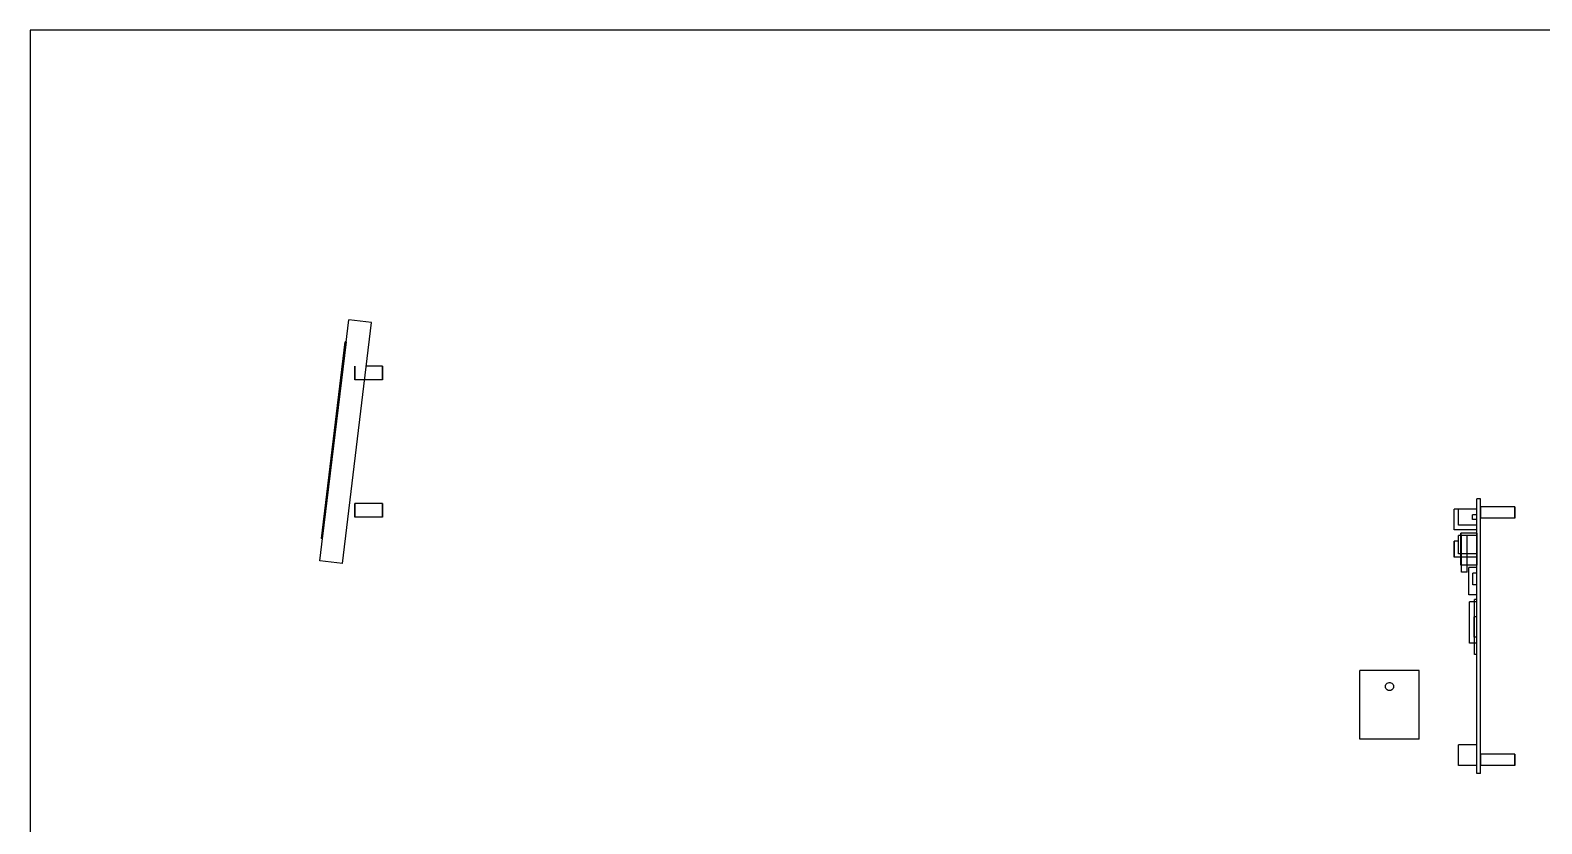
# Model space of a CAD drawing. Header units: millimetres. Extents: x -1253 to 582, y -1010 to 595.
# Drawn here: x -1253 to -593, y 248 to 595 of the extents above; entities that cross this region are included whole.
import ezdxf

# ---------------------------------------------------------------- set-up
doc = ezdxf.new("R2010")
doc.units = ezdxf.units.MM
for name, color, linetype in [('BORDER', 7, 'Continuous'), ('HIDDEN', 8, 'Continuous'), ('VISIBLE', 7, 'Continuous')]:
    doc.layers.add(name, color=color, linetype=linetype)

msp = doc.modelspace()

# ---------------------------------------------------------------- linework, layer by layer
at = {"layer": 'BORDER'}
msp.add_lwpolyline([(-1253.38, -1010.47), (581.55, -1010.47), (581.55, 594.76), (-1253.38, 594.76)], close=True, dxfattribs=at)
at = {"layer": 'HIDDEN'}
for points in [[(-1126.83, 362.98), (-1114.14, 468.22)], [(-1116.9, 361.78), (-1104.21, 467.02)], [(-1104.21, 467.02), (-1114.14, 468.22)], [(-1126.11, 372.66), (-1115.75, 458.64)], [(-1125.62, 372.6), (-1115.25, 458.58)], [(-1125.62, 372.6), (-1115.25, 458.58)], [(-1115.25, 458.58), (-1115.75, 458.64)], [(-1115.25, 458.58), (-1115.3, 458.59)], [(-1111.52, 448), (-1111.52, 447.91)], [(-1111.52, 447.91), (-1111.52, 448)], [(-1111.52, 448), (-1111.52, 447.91)], [(-1111.52, 447.91), (-1111.52, 448)], [(-1111.52, 447.91), (-1111.52, 447.66)], [(-1111.52, 447.66), (-1111.52, 447.91)], [(-1111.52, 447.91), (-1111.52, 447.66)], [(-1111.52, 447.66), (-1111.52, 447.91)], [(-1111.52, 447.66), (-1111.52, 447.25)], [(-1111.52, 447.25), (-1111.52, 447.66)], [(-1111.52, 447.66), (-1111.52, 447.25)], [(-1111.52, 447.25), (-1111.52, 447.66)], [(-1111.52, 447.25), (-1111.52, 446.7)], [(-1111.52, 446.7), (-1111.52, 447.25)], [(-1111.52, 447.25), (-1111.52, 446.7)], [(-1111.52, 446.7), (-1111.52, 447.25)], [(-1111.52, 446.7), (-1111.52, 446.06)], [(-1111.52, 446.06), (-1111.52, 446.7)], [(-1111.52, 446.7), (-1111.52, 446.06)], [(-1111.52, 446.06), (-1111.52, 446.7)], [(-1111.52, 446.06), (-1111.52, 445.36)], [(-1111.52, 445.36), (-1111.52, 446.06)], [(-1111.52, 446.06), (-1111.52, 445.36)], [(-1111.52, 445.36), (-1111.52, 446.06)], [(-1111.52, 445.36), (-1111.52, 444.64)], [(-1111.52, 444.64), (-1111.52, 445.36)], [(-1111.52, 445.36), (-1111.52, 444.64)], [(-1111.52, 444.64), (-1111.52, 445.36)], [(-1111.52, 444.64), (-1111.52, 443.94)], [(-1111.52, 443.94), (-1111.52, 444.64)], [(-1111.52, 444.64), (-1111.52, 443.94)], [(-1111.52, 443.94), (-1111.52, 444.64)], [(-1111.52, 443.94), (-1111.52, 443.3)], [(-1111.52, 443.3), (-1111.52, 443.94)], [(-1111.52, 443.94), (-1111.52, 443.3)], [(-1111.52, 443.3), (-1111.52, 443.94)], [(-1111.52, 443.3), (-1111.52, 442.75)], [(-1111.52, 442.75), (-1111.52, 443.3)], [(-1111.52, 443.3), (-1111.52, 442.75)], [(-1111.52, 442.75), (-1111.52, 443.3)], [(-1111.52, 442.75), (-1111.52, 442.34)], [(-1111.52, 442.34), (-1111.52, 442.75)], [(-1111.52, 442.75), (-1111.52, 442.34)], [(-1111.52, 442.34), (-1111.52, 442.75)], [(-1099.52, 448), (-1099.52, 447.91)], [(-1099.52, 447.91), (-1099.52, 448)], [(-1099.52, 448), (-1099.52, 447.91)], [(-1099.52, 447.91), (-1099.52, 447.66)], [(-1099.52, 447.66), (-1099.52, 447.91)], [(-1099.52, 447.91), (-1099.52, 447.66)], [(-1099.52, 447.66), (-1099.52, 447.25)], [(-1099.52, 447.25), (-1099.52, 447.66)], [(-1099.52, 447.66), (-1099.52, 447.25)], [(-1099.52, 447.25), (-1099.52, 446.7)], [(-1099.52, 446.7), (-1099.52, 447.25)], [(-1099.52, 447.25), (-1099.52, 446.7)], [(-1099.52, 446.7), (-1099.52, 446.06)], [(-1099.52, 446.06), (-1099.52, 446.7)], [(-1099.52, 446.7), (-1099.52, 446.06)], [(-1099.52, 446.06), (-1099.52, 445.36)], [(-1099.52, 445.36), (-1099.52, 446.06)], [(-1099.52, 446.06), (-1099.52, 445.36)], [(-1099.52, 445.36), (-1099.52, 444.64)], [(-1099.52, 444.64), (-1099.52, 445.36)], [(-1099.52, 445.36), (-1099.52, 444.64)], [(-1099.52, 444.64), (-1099.52, 443.94)], [(-1099.52, 443.94), (-1099.52, 444.64)], [(-1099.52, 444.64), (-1099.52, 443.94)], [(-1099.52, 443.94), (-1099.52, 443.3)], [(-1099.52, 443.3), (-1099.52, 443.94)], [(-1099.52, 443.94), (-1099.52, 443.3)], [(-1099.52, 443.3), (-1099.52, 442.75)], [(-1099.52, 442.75), (-1099.52, 443.3)], [(-1099.52, 443.3), (-1099.52, 442.75)], [(-1099.52, 442.75), (-1099.52, 442.34)], [(-1099.52, 442.34), (-1099.52, 442.75)], [(-1099.52, 442.75), (-1099.52, 442.34)], [(-1111.52, 442.34), (-1111.52, 442.09)], [(-1111.52, 442.09), (-1111.52, 442.34)], [(-1111.52, 442.34), (-1111.52, 442.09)], [(-1111.52, 442.09), (-1111.52, 442.34)], [(-1111.52, 442.09), (-1111.52, 442)], [(-1111.52, 442), (-1111.52, 442.09)], [(-1111.52, 442.09), (-1111.52, 442)], [(-1111.52, 442), (-1111.52, 442.09)], [(-1099.52, 442), (-1111.52, 442)], [(-1107.23, 442), (-1111.52, 442)], [(-1099.52, 442.34), (-1099.52, 442.09)], [(-1099.52, 442.09), (-1099.52, 442.34)], [(-1099.52, 442.34), (-1099.52, 442.09)], [(-1099.52, 442.09), (-1099.52, 442)], [(-1099.52, 442), (-1099.52, 442.09)], [(-1099.52, 442.09), (-1099.52, 442)], [(-619.72, 390), (-621.32, 390)], [(-621.32, 270), (-621.32, 390)], [(-619.72, 270), (-619.72, 390)], [(-1111.52, 388), (-1111.52, 387.91)], [(-1111.52, 387.91), (-1111.52, 388)], [(-1111.52, 388), (-1111.52, 387.91)], [(-1111.52, 387.91), (-1111.52, 387.66)], [(-1111.52, 387.66), (-1111.52, 387.91)], [(-1111.52, 387.91), (-1111.52, 387.66)], [(-1111.52, 387.66), (-1111.52, 387.25)], [(-1111.52, 387.25), (-1111.52, 387.66)], [(-1111.52, 387.66), (-1111.52, 387.25)], [(-1111.52, 387.25), (-1111.52, 386.7)], [(-1111.52, 386.7), (-1111.52, 387.25)], [(-1111.52, 387.25), (-1111.52, 386.7)], [(-1111.52, 386.7), (-1111.52, 386.06)], [(-1111.52, 386.06), (-1111.52, 386.7)], [(-1111.52, 386.7), (-1111.52, 386.06)], [(-1111.52, 386.06), (-1111.52, 385.36)], [(-1111.52, 385.36), (-1111.52, 386.06)], [(-1111.52, 386.06), (-1111.52, 385.36)], [(-1111.52, 385.36), (-1111.52, 384.64)], [(-1111.52, 384.64), (-1111.52, 385.36)], [(-1111.52, 385.36), (-1111.52, 384.64)], [(-1111.52, 384.64), (-1111.52, 383.94)], [(-1111.52, 383.94), (-1111.52, 384.64)], [(-1111.52, 384.64), (-1111.52, 383.94)], [(-1111.52, 383.94), (-1111.52, 383.3)], [(-1111.52, 383.3), (-1111.52, 383.94)], [(-1111.52, 383.94), (-1111.52, 383.3)], [(-1111.52, 383.3), (-1111.52, 382.75)], [(-1111.52, 382.75), (-1111.52, 383.3)], [(-1111.52, 383.3), (-1111.52, 382.75)], [(-1099.52, 388), (-1099.52, 387.91)], [(-1099.52, 387.91), (-1099.52, 388)], [(-1099.52, 388), (-1099.52, 387.91)], [(-1099.52, 387.91), (-1099.52, 387.66)], [(-1099.52, 387.66), (-1099.52, 387.91)], [(-1099.52, 387.91), (-1099.52, 387.66)], [(-1099.52, 387.66), (-1099.52, 387.25)], [(-1099.52, 387.25), (-1099.52, 387.66)], [(-1099.52, 387.66), (-1099.52, 387.25)], [(-1099.52, 387.25), (-1099.52, 386.7)], [(-1099.52, 386.7), (-1099.52, 387.25)], [(-1099.52, 387.25), (-1099.52, 386.7)], [(-1099.52, 386.7), (-1099.52, 386.06)], [(-1099.52, 386.06), (-1099.52, 386.7)], [(-1099.52, 386.7), (-1099.52, 386.06)], [(-1099.52, 386.06), (-1099.52, 385.36)], [(-1099.52, 385.36), (-1099.52, 386.06)], [(-1099.52, 386.06), (-1099.52, 385.36)], [(-1099.52, 385.36), (-1099.52, 384.64)], [(-1099.52, 384.64), (-1099.52, 385.36)], [(-1099.52, 385.36), (-1099.52, 384.64)], [(-1099.52, 384.64), (-1099.52, 383.94)], [(-1099.52, 383.94), (-1099.52, 384.64)], [(-1099.52, 384.64), (-1099.52, 383.94)], [(-1099.52, 383.94), (-1099.52, 383.3)], [(-1099.52, 383.3), (-1099.52, 383.94)], [(-1099.52, 383.94), (-1099.52, 383.3)], [(-1099.52, 383.3), (-1099.52, 382.75)], [(-1099.52, 382.75), (-1099.52, 383.3)], [(-1099.52, 383.3), (-1099.52, 382.75)], [(-621.32, 385.5), (-631.32, 385.5)], [(-631.32, 376.5), (-631.32, 385.5)], [(-621.32, 385.5), (-629.32, 385.5)], [(-621.32, 385.5), (-629.32, 385.5)], [(-629.32, 378.5), (-629.32, 385.5)], [(-621.32, 376.5), (-621.32, 385.5)], [(-621.32, 376.5), (-621.32, 385.5)], [(-621.32, 378.5), (-621.32, 385.5)], [(-621.32, 378.5), (-621.32, 385.5)], [(-619.72, 386.5), (-619.72, 386.43)], [(-619.72, 386.43), (-619.72, 386.5)], [(-619.72, 386.5), (-619.72, 386.43)], [(-619.72, 386.43), (-619.72, 386.5)], [(-619.72, 386.43), (-619.72, 386.21)], [(-619.72, 386.21), (-619.72, 386.43)], [(-619.72, 386.43), (-619.72, 386.21)], [(-619.72, 386.21), (-619.72, 386.43)], [(-619.72, 386.21), (-619.72, 385.87)], [(-619.72, 385.87), (-619.72, 386.21)], [(-619.72, 386.21), (-619.72, 385.87)], [(-619.72, 385.87), (-619.72, 386.21)], [(-619.72, 385.87), (-619.72, 385.42)], [(-619.72, 385.42), (-619.72, 385.87)], [(-619.72, 385.87), (-619.72, 385.42)], [(-619.72, 385.42), (-619.72, 385.87)], [(-619.72, 385.42), (-619.72, 384.89)], [(-619.72, 384.89), (-619.72, 385.42)], [(-619.72, 385.42), (-619.72, 384.89)], [(-619.72, 384.89), (-619.72, 385.42)], [(-619.72, 384.89), (-619.72, 384.3)], [(-619.72, 384.3), (-619.72, 384.89)], [(-619.72, 384.89), (-619.72, 384.3)], [(-619.72, 384.3), (-619.72, 384.89)], [(-619.72, 384.3), (-619.72, 383.7)], [(-619.72, 383.7), (-619.72, 384.3)], [(-619.72, 384.3), (-619.72, 383.7)], [(-619.72, 383.7), (-619.72, 384.3)], [(-619.72, 383.7), (-619.72, 383.11)], [(-619.72, 383.11), (-619.72, 383.7)], [(-619.72, 383.7), (-619.72, 383.11)], [(-619.72, 383.11), (-619.72, 383.7)], [(-619.72, 383.11), (-619.72, 382.58)], [(-619.72, 382.58), (-619.72, 383.11)], [(-619.72, 383.11), (-619.72, 382.58)], [(-619.72, 382.58), (-619.72, 383.11)], [(-604.72, 386.5), (-604.72, 386.43)], [(-604.72, 386.43), (-604.72, 386.5)], [(-604.72, 386.5), (-604.72, 386.43)], [(-604.72, 386.43), (-604.72, 386.21)], [(-604.72, 386.21), (-604.72, 386.43)], [(-604.72, 386.43), (-604.72, 386.21)], [(-604.72, 386.21), (-604.72, 385.87)], [(-604.72, 385.87), (-604.72, 386.21)], [(-604.72, 386.21), (-604.72, 385.87)], [(-604.72, 385.87), (-604.72, 385.42)], [(-604.72, 385.42), (-604.72, 385.87)], [(-604.72, 385.87), (-604.72, 385.42)], [(-604.72, 385.42), (-604.72, 384.89)], [(-604.72, 384.89), (-604.72, 385.42)], [(-604.72, 385.42), (-604.72, 384.89)], [(-604.72, 384.89), (-604.72, 384.3)], [(-604.72, 384.3), (-604.72, 384.89)], [(-604.72, 384.89), (-604.72, 384.3)], [(-604.72, 384.3), (-604.72, 383.7)], [(-604.72, 383.7), (-604.72, 384.3)], [(-604.72, 384.3), (-604.72, 383.7)], [(-604.72, 383.7), (-604.72, 383.11)], [(-604.72, 383.11), (-604.72, 383.7)], [(-604.72, 383.7), (-604.72, 383.11)], [(-604.72, 383.11), (-604.72, 382.58)], [(-604.72, 382.58), (-604.72, 383.11)], [(-604.72, 383.11), (-604.72, 382.58)], [(-1111.52, 382.75), (-1111.52, 382.34)], [(-1111.52, 382.34), (-1111.52, 382.75)], [(-1111.52, 382.75), (-1111.52, 382.34)], [(-1111.52, 382.34), (-1111.52, 382.09)], [(-1111.52, 382.09), (-1111.52, 382.34)], [(-1111.52, 382.34), (-1111.52, 382.09)], [(-1111.52, 382.09), (-1111.52, 382)], [(-1111.52, 382), (-1111.52, 382.09)], [(-1111.52, 382.09), (-1111.52, 382)], [(-1099.52, 382), (-1111.52, 382)], [(-1099.52, 382.75), (-1099.52, 382.34)], [(-1099.52, 382.34), (-1099.52, 382.75)], [(-1099.52, 382.75), (-1099.52, 382.34)], [(-1099.52, 382.34), (-1099.52, 382.09)], [(-1099.52, 382.09), (-1099.52, 382.34)], [(-1099.52, 382.34), (-1099.52, 382.09)], [(-1099.52, 382.09), (-1099.52, 382)], [(-1099.52, 382), (-1099.52, 382.09)], [(-1099.52, 382.09), (-1099.52, 382)], [(-621.32, 376.5), (-631.32, 376.5)], [(-621.32, 378.5), (-629.32, 378.5)], [(-621.32, 383), (-623.32, 383)], [(-623.32, 381), (-623.32, 383)], [(-621.32, 383), (-623.32, 383)], [(-623.32, 381), (-623.32, 383)], [(-621.32, 381), (-623.32, 381)], [(-621.32, 381), (-623.32, 381)], [(-621.32, 381), (-621.32, 383)], [(-621.32, 381), (-621.32, 383)], [(-619.72, 382.58), (-619.72, 382.13)], [(-619.72, 382.13), (-619.72, 382.58)], [(-619.72, 382.58), (-619.72, 382.13)], [(-619.72, 382.13), (-619.72, 382.58)], [(-619.72, 382.13), (-619.72, 381.79)], [(-619.72, 381.79), (-619.72, 382.13)], [(-619.72, 382.13), (-619.72, 381.79)], [(-619.72, 381.79), (-619.72, 382.13)], [(-619.72, 381.79), (-619.72, 381.57)], [(-619.72, 381.57), (-619.72, 381.79)], [(-619.72, 381.79), (-619.72, 381.57)], [(-619.72, 381.57), (-619.72, 381.79)], [(-619.72, 381.57), (-619.72, 381.5)], [(-619.72, 381.5), (-619.72, 381.57)], [(-619.72, 381.57), (-619.72, 381.5)], [(-619.72, 381.5), (-619.72, 381.57)], [(-604.72, 381.5), (-619.72, 381.5)], [(-604.72, 382.58), (-604.72, 382.13)], [(-604.72, 382.13), (-604.72, 382.58)], [(-604.72, 382.58), (-604.72, 382.13)], [(-604.72, 382.13), (-604.72, 381.79)], [(-604.72, 381.79), (-604.72, 382.13)], [(-604.72, 382.13), (-604.72, 381.79)], [(-604.72, 381.79), (-604.72, 381.57)], [(-604.72, 381.57), (-604.72, 381.79)], [(-604.72, 381.79), (-604.72, 381.57)], [(-604.72, 381.57), (-604.72, 381.5)], [(-604.72, 381.5), (-604.72, 381.57)], [(-604.72, 381.57), (-604.72, 381.5)], [(-1125.62, 372.6), (-1126.11, 372.66)], [(-1125.62, 372.6), (-1125.67, 372.61)], [(-631.32, 371.5), (-631.32, 371.4)], [(-631.32, 371.4), (-631.32, 371.5)], [(-631.32, 371.5), (-631.32, 371.4)], [(-631.32, 371.4), (-631.32, 371.5)], [(-631.32, 371.5), (-631.32, 371.4)], [(-631.32, 371.4), (-631.32, 371.1)], [(-631.32, 371.1), (-631.32, 371.4)], [(-631.32, 371.4), (-631.32, 371.1)], [(-631.32, 371.1), (-631.32, 371.4)], [(-631.32, 371.4), (-631.32, 371.1)], [(-631.32, 371.1), (-631.32, 370.62)], [(-631.32, 370.62), (-631.32, 371.1)], [(-631.32, 371.1), (-631.32, 370.62)], [(-631.32, 370.62), (-631.32, 371.1)], [(-631.32, 371.1), (-631.32, 370.62)], [(-631.32, 370.62), (-631.32, 369.99)], [(-631.32, 369.99), (-631.32, 370.62)], [(-631.32, 370.62), (-631.32, 369.99)], [(-631.32, 369.99), (-631.32, 370.62)], [(-631.32, 370.62), (-631.32, 369.99)], [(-631.32, 369.99), (-631.32, 369.24)], [(-631.32, 369.24), (-631.32, 369.99)], [(-631.32, 369.99), (-631.32, 369.24)], [(-631.32, 369.24), (-631.32, 369.99)], [(-631.32, 369.99), (-631.32, 369.24)], [(-621.32, 374), (-629.32, 374)], [(-629.32, 366), (-629.32, 374)], [(-621.32, 374), (-629.32, 374)], [(-629.32, 366), (-629.32, 374)], [(-621.32, 374), (-629.32, 374)], [(-629.32, 366), (-629.32, 374)], [(-621.32, 374), (-629.32, 374)], [(-629.32, 366), (-629.32, 374)], [(-621.32, 374), (-629.32, 374)], [(-629.32, 366), (-629.32, 374)], [(-628.32, 375), (-628.32, 374.8)], [(-628.32, 374.8), (-628.32, 374.2)], [(-628.32, 374.2), (-628.32, 373.24)], [(-628.32, 373.24), (-628.32, 374)], [(-628.32, 373.24), (-628.32, 371.98)], [(-628.32, 371.98), (-628.32, 373.24)], [(-628.32, 371.98), (-628.32, 370.48)], [(-628.32, 370.48), (-628.32, 371.98)], [(-628.32, 370.48), (-628.32, 368.84)], [(-628.32, 368.84), (-628.32, 370.48)], [(-625.57, 374), (-628.07, 374)], [(-628.07, 358), (-628.07, 374)], [(-625.57, 374), (-628.07, 374)], [(-628.07, 358), (-628.07, 374)], [(-625.57, 374), (-628.07, 374)], [(-628.07, 358), (-628.07, 374)], [(-625.57, 374), (-628.07, 374)], [(-628.07, 358), (-628.07, 374)], [(-625.57, 374), (-628.07, 374)], [(-628.07, 358), (-628.07, 374)], [(-625.57, 374), (-628.07, 374)], [(-628.07, 358), (-628.07, 374)], [(-625.57, 374), (-628.07, 374)], [(-628.07, 366), (-628.07, 374)], [(-625.57, 374), (-628.07, 374)], [(-628.07, 358), (-628.07, 374)], [(-625.57, 358), (-625.57, 374)], [(-625.57, 358), (-625.57, 374)], [(-625.57, 358), (-625.57, 374)], [(-625.57, 358), (-625.57, 374)], [(-625.57, 358), (-625.57, 374)], [(-625.57, 358), (-625.57, 374)], [(-625.57, 366), (-625.57, 374)], [(-625.57, 358), (-625.57, 374)], [(-621.32, 375), (-621.32, 374.8)], [(-621.32, 374.8), (-621.32, 375)], [(-621.32, 374.8), (-621.32, 374.2)], [(-621.32, 374.2), (-621.32, 374.8)], [(-621.32, 374.2), (-621.32, 373.24)], [(-621.32, 373.24), (-621.32, 374.2)], [(-621.32, 366), (-621.32, 374)], [(-621.32, 366), (-621.32, 374)], [(-621.32, 366), (-621.32, 374)], [(-621.32, 366), (-621.32, 374)], [(-621.32, 366), (-621.32, 374)], [(-621.32, 366), (-621.32, 374)], [(-621.32, 373.24), (-621.32, 371.98)], [(-621.32, 371.98), (-621.32, 373.24)], [(-621.32, 371.98), (-621.32, 370.48)], [(-621.32, 370.48), (-621.32, 371.98)], [(-621.32, 371.5), (-621.32, 371.4)], [(-621.32, 371.4), (-621.32, 371.5)], [(-621.32, 371.5), (-621.32, 371.4)], [(-621.32, 371.4), (-621.32, 371.5)], [(-621.32, 371.5), (-621.32, 371.4)], [(-621.32, 371.4), (-621.32, 371.5)], [(-621.32, 371.4), (-621.32, 371.1)], [(-621.32, 371.1), (-621.32, 371.4)], [(-621.32, 371.4), (-621.32, 371.1)], [(-621.32, 371.1), (-621.32, 371.4)], [(-621.32, 371.4), (-621.32, 371.1)], [(-621.32, 371.1), (-621.32, 371.4)], [(-621.32, 371.1), (-621.32, 370.62)], [(-621.32, 370.62), (-621.32, 371.1)], [(-621.32, 371.1), (-621.32, 370.62)], [(-621.32, 370.62), (-621.32, 371.1)], [(-621.32, 371.1), (-621.32, 370.62)], [(-621.32, 370.62), (-621.32, 371.1)], [(-621.32, 370.62), (-621.32, 369.99)], [(-621.32, 369.99), (-621.32, 370.62)], [(-621.32, 370.62), (-621.32, 369.99)], [(-621.32, 369.99), (-621.32, 370.62)], [(-621.32, 370.62), (-621.32, 369.99)], [(-621.32, 369.99), (-621.32, 370.62)], [(-621.32, 370.48), (-621.32, 368.84)], [(-621.32, 368.84), (-621.32, 370.48)], [(-621.32, 369.99), (-621.32, 369.24)], [(-621.32, 369.24), (-621.32, 369.99)], [(-621.32, 369.99), (-621.32, 369.24)], [(-621.32, 369.24), (-621.32, 369.99)], [(-621.32, 369.99), (-621.32, 369.24)], [(-621.32, 369.24), (-621.32, 369.99)], [(-631.32, 369.24), (-631.32, 368.42)], [(-631.32, 368.42), (-631.32, 369.24)], [(-631.32, 369.24), (-631.32, 368.42)], [(-631.32, 368.42), (-631.32, 369.24)], [(-631.32, 369.24), (-631.32, 368.42)], [(-631.32, 368.42), (-631.32, 367.58)], [(-631.32, 367.58), (-631.32, 368.42)], [(-631.32, 368.42), (-631.32, 367.58)], [(-631.32, 367.58), (-631.32, 368.42)], [(-631.32, 368.42), (-631.32, 367.58)], [(-631.32, 367.58), (-631.32, 366.76)], [(-631.32, 366.76), (-631.32, 367.58)], [(-631.32, 367.58), (-631.32, 366.76)], [(-631.32, 366.76), (-631.32, 367.58)], [(-631.32, 367.58), (-631.32, 366.76)], [(-631.32, 366.76), (-631.32, 366.01)], [(-631.32, 366.01), (-631.32, 366.76)], [(-631.32, 366.76), (-631.32, 366.01)], [(-631.32, 366.01), (-631.32, 366.76)], [(-631.32, 366.76), (-631.32, 366.01)], [(-631.32, 366.01), (-631.32, 365.38)], [(-631.32, 365.38), (-631.32, 366.01)], [(-631.32, 366.01), (-631.32, 365.38)], [(-631.32, 365.38), (-631.32, 366.01)], [(-631.32, 366.01), (-631.32, 365.38)], [(-631.32, 365.38), (-631.32, 364.9)], [(-631.32, 364.9), (-631.32, 365.38)], [(-631.32, 365.38), (-631.32, 364.9)], [(-631.32, 364.9), (-631.32, 365.38)], [(-631.32, 365.38), (-631.32, 364.9)], [(-631.32, 364.9), (-631.32, 364.6)], [(-631.32, 364.6), (-631.32, 364.9)], [(-631.32, 364.9), (-631.32, 364.6)], [(-631.32, 364.6), (-631.32, 364.9)], [(-631.32, 364.9), (-631.32, 364.6)], [(-631.32, 364.6), (-631.32, 364.5)], [(-631.32, 364.5), (-631.32, 364.6)], [(-631.32, 364.6), (-631.32, 364.5)], [(-631.32, 364.5), (-631.32, 364.6)], [(-631.32, 364.6), (-631.32, 364.5)], [(-621.32, 364.5), (-631.32, 364.5)], [(-621.32, 364.5), (-631.32, 364.5)], [(-621.32, 366), (-629.32, 366)], [(-621.32, 366), (-629.32, 366)], [(-621.32, 366), (-629.32, 366)], [(-621.32, 366), (-629.32, 366)], [(-621.32, 366), (-629.32, 366)], [(-628.32, 368.84), (-628.32, 367.16)], [(-628.32, 367.16), (-628.32, 368.84)], [(-628.32, 367.16), (-628.32, 365.52)], [(-628.32, 365.52), (-628.32, 367.16)], [(-628.32, 365.52), (-628.32, 364.02)], [(-628.32, 364.5), (-628.32, 365.52)], [(-628.32, 364.02), (-628.32, 362.76)], [(-625.57, 364.5), (-628.07, 364.5)], [(-621.32, 369.24), (-621.32, 368.42)], [(-621.32, 368.42), (-621.32, 369.24)], [(-621.32, 369.24), (-621.32, 368.42)], [(-621.32, 368.42), (-621.32, 369.24)], [(-621.32, 369.24), (-621.32, 368.42)], [(-621.32, 368.42), (-621.32, 369.24)], [(-621.32, 368.84), (-621.32, 367.16)], [(-621.32, 367.16), (-621.32, 368.84)], [(-621.32, 368.42), (-621.32, 367.58)], [(-621.32, 367.58), (-621.32, 368.42)], [(-621.32, 368.42), (-621.32, 367.58)], [(-621.32, 367.58), (-621.32, 368.42)], [(-621.32, 368.42), (-621.32, 367.58)], [(-621.32, 367.58), (-621.32, 368.42)], [(-621.32, 367.58), (-621.32, 366.76)], [(-621.32, 366.76), (-621.32, 367.58)], [(-621.32, 367.58), (-621.32, 366.76)], [(-621.32, 366.76), (-621.32, 367.58)], [(-621.32, 367.58), (-621.32, 366.76)], [(-621.32, 366.76), (-621.32, 367.58)], [(-621.32, 367.16), (-621.32, 365.52)], [(-621.32, 365.52), (-621.32, 367.16)], [(-621.32, 366.76), (-621.32, 366.01)], [(-621.32, 366.01), (-621.32, 366.76)], [(-621.32, 366.76), (-621.32, 366.01)], [(-621.32, 366.01), (-621.32, 366.76)], [(-621.32, 366.76), (-621.32, 366.01)], [(-621.32, 366.01), (-621.32, 366.76)], [(-621.32, 366.01), (-621.32, 365.38)], [(-621.32, 365.38), (-621.32, 366.01)], [(-621.32, 366.01), (-621.32, 365.38)], [(-621.32, 365.38), (-621.32, 366.01)], [(-621.32, 366.01), (-621.32, 365.38)], [(-621.32, 365.38), (-621.32, 366.01)], [(-621.32, 365.52), (-621.32, 364.02)], [(-621.32, 364.02), (-621.32, 365.52)], [(-621.32, 365.38), (-621.32, 364.9)], [(-621.32, 364.9), (-621.32, 365.38)], [(-621.32, 365.38), (-621.32, 364.9)], [(-621.32, 364.9), (-621.32, 365.38)], [(-621.32, 365.38), (-621.32, 364.9)], [(-621.32, 364.9), (-621.32, 365.38)], [(-621.32, 364.9), (-621.32, 364.6)], [(-621.32, 364.6), (-621.32, 364.9)], [(-621.32, 364.9), (-621.32, 364.6)], [(-621.32, 364.6), (-621.32, 364.9)], [(-621.32, 364.9), (-621.32, 364.6)], [(-621.32, 364.6), (-621.32, 364.9)], [(-621.32, 364.6), (-621.32, 364.5)], [(-621.32, 364.5), (-621.32, 364.6)], [(-621.32, 364.6), (-621.32, 364.5)], [(-621.32, 364.5), (-621.32, 364.6)], [(-621.32, 364.6), (-621.32, 364.5)], [(-621.32, 364.5), (-621.32, 364.6)], [(-621.32, 364.02), (-621.32, 362.76)], [(-621.32, 362.76), (-621.32, 364.02)], [(-1116.9, 361.78), (-1126.83, 362.98)], [(-628.32, 362.76), (-628.32, 361.8)], [(-628.32, 361.8), (-628.32, 361.2)], [(-628.32, 361.2), (-628.32, 361)], [(-625.57, 361), (-628.07, 361)], [(-625.57, 358), (-628.07, 358)], [(-625.57, 358), (-628.07, 358)], [(-625.57, 358), (-628.07, 358)], [(-625.57, 358), (-628.07, 358)], [(-625.57, 358), (-628.07, 358)], [(-625.57, 358), (-628.07, 358)], [(-625.57, 358), (-628.07, 358)], [(-621.37, 360), (-624.87, 360)], [(-624.87, 348), (-624.87, 360)], [(-621.37, 360), (-624.87, 360)], [(-624.87, 348), (-624.87, 360)], [(-621.37, 360), (-624.87, 360)], [(-624.87, 348), (-624.87, 360)], [(-621.37, 360), (-624.87, 360)], [(-624.87, 348), (-624.87, 360)], [(-621.37, 360), (-624.87, 360)], [(-624.87, 348), (-624.87, 360)], [(-621.37, 360), (-624.87, 360)], [(-624.87, 348), (-624.87, 360)], [(-621.37, 360), (-624.87, 360)], [(-624.87, 348), (-624.87, 360)], [(-621.32, 357.5), (-623.12, 357.5)], [(-623.12, 352.5), (-623.12, 357.5)], [(-621.32, 357.5), (-623.12, 357.5)], [(-623.12, 352.5), (-623.12, 357.5)], [(-621.32, 357.5), (-623.12, 357.5)], [(-623.12, 352.5), (-623.12, 357.5)], [(-621.32, 357.5), (-623.12, 357.5)], [(-623.12, 352.5), (-623.12, 357.5)], [(-621.32, 357.5), (-623.12, 357.5)], [(-623.12, 352.5), (-623.12, 357.5)], [(-621.37, 348), (-621.37, 360)], [(-621.37, 348), (-621.37, 360)], [(-621.37, 348), (-621.37, 360)], [(-621.37, 348), (-621.37, 360)], [(-621.37, 348), (-621.37, 360)], [(-621.37, 348), (-621.37, 360)], [(-621.37, 348), (-621.37, 360)], [(-621.37, 352.5), (-621.37, 357.5)], [(-621.32, 362.76), (-621.32, 361.8)], [(-621.32, 361.8), (-621.32, 362.76)], [(-621.32, 361.8), (-621.32, 361.2)], [(-621.32, 361.2), (-621.32, 361.8)], [(-621.32, 361.2), (-621.32, 361)], [(-621.32, 361), (-621.32, 361.2)], [(-621.32, 352.5), (-621.32, 357.5)], [(-621.32, 352.5), (-621.32, 357.5)], [(-621.32, 352.5), (-621.32, 357.5)], [(-621.32, 352.5), (-621.32, 357.5)], [(-621.32, 352.5), (-621.32, 357.5)], [(-621.32, 352.5), (-621.32, 357.5)], [(-621.32, 352.5), (-623.12, 352.5)], [(-621.32, 352.5), (-623.12, 352.5)], [(-621.32, 352.5), (-623.12, 352.5)], [(-621.32, 352.5), (-623.12, 352.5)], [(-621.32, 352.5), (-623.12, 352.5)], [(-621.37, 348), (-624.87, 348)], [(-621.37, 348), (-624.87, 348)], [(-621.37, 348), (-624.87, 348)], [(-621.37, 348), (-624.87, 348)], [(-621.37, 348), (-624.87, 348)], [(-621.37, 348), (-624.87, 348)], [(-621.37, 348), (-624.87, 348)], [(-621.32, 345), (-624.52, 345)], [(-624.52, 327), (-624.52, 345)], [(-621.32, 346), (-622.32, 346)], [(-622.32, 322), (-622.32, 346)], [(-621.32, 345), (-622.32, 345)], [(-621.32, 322), (-621.32, 346)], [(-621.32, 322), (-621.32, 346)], [(-621.32, 327), (-621.32, 345)], [(-621.32, 327), (-621.32, 345)], [(-621.32, 338.5), (-622.52, 338.5)], [(-622.52, 329.5), (-622.52, 338.5)], [(-622.32, 329.5), (-622.32, 338.5)], [(-621.32, 329.5), (-621.32, 338.5)], [(-621.32, 329.5), (-621.32, 338.5)], [(-621.32, 327), (-624.52, 327)], [(-621.32, 329.5), (-622.52, 329.5)], [(-621.32, 327), (-622.32, 327)], [(-621.32, 322), (-622.32, 322)], [(-646.52, 315), (-672.52, 315)], [(-672.52, 285), (-672.52, 315)], [(-646.52, 285), (-646.52, 315)], [(-661.32, 308), (-661.27, 308.43)], [(-661.32, 308), (-661.27, 308.43)], [(-661.27, 307.57), (-661.32, 308)], [(-661.27, 307.57), (-661.32, 308)], [(-661.27, 308.43), (-661.11, 308.84)], [(-661.27, 308.43), (-661.11, 308.84)], [(-661.11, 307.16), (-661.27, 307.57)], [(-661.11, 307.16), (-661.27, 307.57)], [(-661.11, 308.84), (-660.87, 309.19)], [(-661.11, 308.84), (-660.87, 309.19)], [(-660.87, 306.81), (-661.11, 307.16)], [(-660.87, 306.81), (-661.11, 307.16)], [(-660.87, 309.19), (-660.54, 309.48)], [(-660.87, 309.19), (-660.54, 309.48)], [(-660.54, 306.52), (-660.87, 306.81)], [(-660.54, 306.52), (-660.87, 306.81)], [(-660.54, 309.48), (-660.16, 309.68)], [(-660.54, 309.48), (-660.16, 309.68)], [(-660.16, 306.32), (-660.54, 306.52)], [(-660.16, 306.32), (-660.54, 306.52)], [(-660.16, 309.68), (-659.74, 309.79)], [(-660.16, 309.68), (-659.74, 309.79)], [(-659.74, 306.21), (-660.16, 306.32)], [(-659.74, 306.21), (-660.16, 306.32)], [(-659.74, 309.79), (-659.3, 309.79)], [(-659.74, 309.79), (-659.3, 309.79)], [(-659.3, 306.21), (-659.74, 306.21)], [(-659.3, 306.21), (-659.74, 306.21)], [(-659.3, 309.79), (-658.88, 309.68)], [(-659.3, 309.79), (-658.88, 309.68)], [(-658.88, 306.32), (-659.3, 306.21)], [(-658.88, 306.32), (-659.3, 306.21)], [(-658.88, 309.68), (-658.5, 309.48)], [(-658.88, 309.68), (-658.5, 309.48)], [(-658.5, 306.52), (-658.88, 306.32)], [(-658.5, 306.52), (-658.88, 306.32)], [(-658.5, 309.48), (-658.17, 309.19)], [(-658.5, 309.48), (-658.17, 309.19)], [(-658.17, 306.81), (-658.5, 306.52)], [(-658.17, 306.81), (-658.5, 306.52)], [(-658.17, 309.19), (-657.93, 308.84)], [(-658.17, 309.19), (-657.93, 308.84)], [(-657.93, 307.16), (-658.17, 306.81)], [(-657.93, 307.16), (-658.17, 306.81)], [(-657.93, 308.84), (-657.77, 308.43)], [(-657.93, 308.84), (-657.77, 308.43)], [(-657.77, 307.57), (-657.93, 307.16)], [(-657.77, 307.57), (-657.93, 307.16)], [(-657.77, 308.43), (-657.72, 308)], [(-657.77, 308.43), (-657.72, 308)], [(-657.72, 308), (-657.77, 307.57)], [(-657.72, 308), (-657.77, 307.57)], [(-646.52, 285), (-672.52, 285)], [(-621.32, 282.5), (-629.32, 282.5)], [(-629.32, 273.5), (-629.32, 282.5)], [(-621.32, 273.5), (-621.32, 282.5)], [(-621.32, 273.5), (-621.32, 282.5)], [(-619.72, 278.5), (-619.72, 278.43)], [(-619.72, 278.43), (-619.72, 278.5)], [(-619.72, 278.5), (-619.72, 278.43)], [(-619.72, 278.43), (-619.72, 278.5)], [(-619.72, 278.43), (-619.72, 278.21)], [(-619.72, 278.21), (-619.72, 278.43)], [(-619.72, 278.43), (-619.72, 278.21)], [(-619.72, 278.21), (-619.72, 278.43)], [(-619.72, 278.21), (-619.72, 277.87)], [(-619.72, 277.87), (-619.72, 278.21)], [(-619.72, 278.21), (-619.72, 277.87)], [(-619.72, 277.87), (-619.72, 278.21)], [(-619.72, 277.87), (-619.72, 277.42)], [(-619.72, 277.42), (-619.72, 277.87)], [(-619.72, 277.87), (-619.72, 277.42)], [(-619.72, 277.42), (-619.72, 277.87)], [(-619.72, 277.42), (-619.72, 276.89)], [(-619.72, 276.89), (-619.72, 277.42)], [(-619.72, 277.42), (-619.72, 276.89)], [(-619.72, 276.89), (-619.72, 277.42)], [(-604.72, 278.5), (-604.72, 278.43)], [(-604.72, 278.43), (-604.72, 278.5)], [(-604.72, 278.5), (-604.72, 278.43)], [(-604.72, 278.43), (-604.72, 278.21)], [(-604.72, 278.21), (-604.72, 278.43)], [(-604.72, 278.43), (-604.72, 278.21)], [(-604.72, 278.21), (-604.72, 277.87)], [(-604.72, 277.87), (-604.72, 278.21)], [(-604.72, 278.21), (-604.72, 277.87)], [(-604.72, 277.87), (-604.72, 277.42)], [(-604.72, 277.42), (-604.72, 277.87)], [(-604.72, 277.87), (-604.72, 277.42)], [(-604.72, 277.42), (-604.72, 276.89)], [(-604.72, 276.89), (-604.72, 277.42)], [(-604.72, 277.42), (-604.72, 276.89)], [(-621.32, 273.5), (-629.32, 273.5)], [(-619.72, 276.89), (-619.72, 276.3)], [(-619.72, 276.3), (-619.72, 276.89)], [(-619.72, 276.89), (-619.72, 276.3)], [(-619.72, 276.3), (-619.72, 276.89)], [(-619.72, 276.3), (-619.72, 275.7)], [(-619.72, 275.7), (-619.72, 276.3)], [(-619.72, 276.3), (-619.72, 275.7)], [(-619.72, 275.7), (-619.72, 276.3)], [(-619.72, 275.7), (-619.72, 275.11)], [(-619.72, 275.11), (-619.72, 275.7)], [(-619.72, 275.7), (-619.72, 275.11)], [(-619.72, 275.11), (-619.72, 275.7)], [(-619.72, 275.11), (-619.72, 274.58)], [(-619.72, 274.58), (-619.72, 275.11)], [(-619.72, 275.11), (-619.72, 274.58)], [(-619.72, 274.58), (-619.72, 275.11)], [(-619.72, 274.58), (-619.72, 274.13)], [(-619.72, 274.13), (-619.72, 274.58)], [(-619.72, 274.58), (-619.72, 274.13)], [(-619.72, 274.13), (-619.72, 274.58)], [(-619.72, 274.13), (-619.72, 273.79)], [(-619.72, 273.79), (-619.72, 274.13)], [(-619.72, 274.13), (-619.72, 273.79)], [(-619.72, 273.79), (-619.72, 274.13)], [(-619.72, 273.79), (-619.72, 273.57)], [(-619.72, 273.57), (-619.72, 273.79)], [(-619.72, 273.79), (-619.72, 273.57)], [(-619.72, 273.57), (-619.72, 273.79)], [(-619.72, 273.57), (-619.72, 273.5)], [(-619.72, 273.5), (-619.72, 273.57)], [(-619.72, 273.57), (-619.72, 273.5)], [(-619.72, 273.5), (-619.72, 273.57)], [(-604.72, 273.5), (-619.72, 273.5)], [(-604.72, 276.89), (-604.72, 276.3)], [(-604.72, 276.3), (-604.72, 276.89)], [(-604.72, 276.89), (-604.72, 276.3)], [(-604.72, 276.3), (-604.72, 275.7)], [(-604.72, 275.7), (-604.72, 276.3)], [(-604.72, 276.3), (-604.72, 275.7)], [(-604.72, 275.7), (-604.72, 275.11)], [(-604.72, 275.11), (-604.72, 275.7)], [(-604.72, 275.7), (-604.72, 275.11)], [(-604.72, 275.11), (-604.72, 274.58)], [(-604.72, 274.58), (-604.72, 275.11)], [(-604.72, 275.11), (-604.72, 274.58)], [(-604.72, 274.58), (-604.72, 274.13)], [(-604.72, 274.13), (-604.72, 274.58)], [(-604.72, 274.58), (-604.72, 274.13)], [(-604.72, 274.13), (-604.72, 273.79)], [(-604.72, 273.79), (-604.72, 274.13)], [(-604.72, 274.13), (-604.72, 273.79)], [(-604.72, 273.79), (-604.72, 273.57)], [(-604.72, 273.57), (-604.72, 273.79)], [(-604.72, 273.79), (-604.72, 273.57)], [(-604.72, 273.57), (-604.72, 273.5)], [(-604.72, 273.5), (-604.72, 273.57)], [(-604.72, 273.57), (-604.72, 273.5)], [(-619.72, 270), (-621.32, 270)]]:
    msp.add_lwpolyline(points, dxfattribs=at)
at = {"layer": 'VISIBLE'}
for points in [[(-1126.83, 362.98), (-1114.14, 468.22)], [(-1116.9, 361.78), (-1104.21, 467.02)], [(-1104.21, 467.02), (-1114.14, 468.22)], [(-1126.11, 372.66), (-1115.75, 458.64)], [(-1115.3, 458.59), (-1115.75, 458.64)], [(-1099.52, 448), (-1106.5, 448)], [(-1099.52, 447.91), (-1099.52, 448)], [(-1099.52, 447.66), (-1099.52, 447.91)], [(-1099.52, 447.25), (-1099.52, 447.66)], [(-1099.52, 446.7), (-1099.52, 447.25)], [(-1099.52, 446.06), (-1099.52, 446.7)], [(-1099.52, 445.36), (-1099.52, 446.06)], [(-1099.52, 444.64), (-1099.52, 445.36)], [(-1099.52, 443.94), (-1099.52, 444.64)], [(-1099.52, 443.3), (-1099.52, 443.94)], [(-1099.52, 442.75), (-1099.52, 443.3)], [(-1099.52, 442.34), (-1099.52, 442.75)], [(-1099.52, 442), (-1107.23, 442)], [(-1099.52, 442.09), (-1099.52, 442.34)], [(-1099.52, 442), (-1099.52, 442.09)], [(-619.72, 390), (-621.32, 390)], [(-621.32, 270), (-621.32, 390)], [(-619.72, 270), (-619.72, 390)], [(-1111.52, 387.91), (-1111.52, 388)], [(-1099.52, 388), (-1111.52, 388)], [(-1111.52, 387.66), (-1111.52, 387.91)], [(-1111.52, 387.25), (-1111.52, 387.66)], [(-1111.52, 386.7), (-1111.52, 387.25)], [(-1111.52, 386.06), (-1111.52, 386.7)], [(-1111.52, 385.36), (-1111.52, 386.06)], [(-1111.52, 384.64), (-1111.52, 385.36)], [(-1111.52, 383.94), (-1111.52, 384.64)], [(-1111.52, 383.3), (-1111.52, 383.94)], [(-1111.52, 382.75), (-1111.52, 383.3)], [(-1099.52, 387.91), (-1099.52, 388)], [(-1099.52, 387.66), (-1099.52, 387.91)], [(-1099.52, 387.25), (-1099.52, 387.66)], [(-1099.52, 386.7), (-1099.52, 387.25)], [(-1099.52, 386.06), (-1099.52, 386.7)], [(-1099.52, 385.36), (-1099.52, 386.06)], [(-1099.52, 384.64), (-1099.52, 385.36)], [(-1099.52, 383.94), (-1099.52, 384.64)], [(-1099.52, 383.3), (-1099.52, 383.94)], [(-1099.52, 382.75), (-1099.52, 383.3)], [(-629.32, 385.5), (-631.32, 385.5)], [(-631.32, 376.5), (-631.32, 385.5)], [(-621.32, 385.5), (-629.32, 385.5)], [(-629.32, 378.5), (-629.32, 385.5)], [(-604.72, 386.5), (-619.72, 386.5)], [(-604.72, 386.43), (-604.72, 386.5)], [(-604.72, 386.21), (-604.72, 386.43)], [(-604.72, 385.87), (-604.72, 386.21)], [(-604.72, 385.42), (-604.72, 385.87)], [(-604.72, 384.89), (-604.72, 385.42)], [(-604.72, 384.3), (-604.72, 384.89)], [(-604.72, 383.7), (-604.72, 384.3)], [(-604.72, 383.11), (-604.72, 383.7)], [(-604.72, 382.58), (-604.72, 383.11)], [(-1111.52, 382.34), (-1111.52, 382.75)], [(-1111.52, 382.09), (-1111.52, 382.34)], [(-1111.52, 382), (-1111.52, 382.09)], [(-1099.52, 382), (-1111.52, 382)], [(-1099.52, 382.34), (-1099.52, 382.75)], [(-1099.52, 382.09), (-1099.52, 382.34)], [(-1099.52, 382), (-1099.52, 382.09)], [(-621.32, 376.5), (-631.32, 376.5)], [(-621.32, 378.5), (-629.32, 378.5)], [(-604.72, 381.5), (-619.72, 381.5)], [(-604.72, 382.13), (-604.72, 382.58)], [(-604.72, 381.79), (-604.72, 382.13)], [(-604.72, 381.57), (-604.72, 381.79)], [(-604.72, 381.5), (-604.72, 381.57)], [(-1125.67, 372.61), (-1126.11, 372.66)], [(-631.32, 371.4), (-631.32, 371.5)], [(-629.32, 371.5), (-631.32, 371.5)], [(-631.32, 371.1), (-631.32, 371.4)], [(-631.32, 370.62), (-631.32, 371.1)], [(-631.32, 369.99), (-631.32, 370.62)], [(-631.32, 369.24), (-631.32, 369.99)], [(-621.32, 374), (-629.32, 374)], [(-629.32, 366), (-629.32, 374)], [(-628.32, 374.8), (-628.32, 375)], [(-621.32, 375), (-628.32, 375)], [(-628.32, 374.2), (-628.32, 374.8)], [(-628.32, 374), (-628.32, 374.2)], [(-631.32, 368.42), (-631.32, 369.24)], [(-631.32, 367.58), (-631.32, 368.42)], [(-631.32, 366.76), (-631.32, 367.58)], [(-631.32, 366.01), (-631.32, 366.76)], [(-631.32, 365.38), (-631.32, 366.01)], [(-631.32, 364.9), (-631.32, 365.38)], [(-631.32, 364.6), (-631.32, 364.9)], [(-631.32, 364.5), (-631.32, 364.6)], [(-628.07, 364.5), (-631.32, 364.5)], [(-621.32, 366), (-629.32, 366)], [(-628.32, 364.02), (-628.32, 364.5)], [(-628.32, 362.76), (-628.32, 364.02)], [(-628.07, 358), (-628.07, 366)], [(-625.57, 358), (-625.57, 366)], [(-621.32, 364.5), (-625.57, 364.5)], [(-1116.9, 361.78), (-1126.83, 362.98)], [(-628.32, 361.8), (-628.32, 362.76)], [(-628.32, 361.2), (-628.32, 361.8)], [(-628.32, 361), (-628.32, 361.2)], [(-628.07, 361), (-628.32, 361)], [(-625.57, 358), (-628.07, 358)], [(-621.32, 361), (-625.57, 361)], [(-621.37, 360), (-624.87, 360)], [(-624.87, 348), (-624.87, 360)], [(-621.32, 357.5), (-623.12, 357.5)], [(-623.12, 352.5), (-623.12, 357.5)], [(-621.37, 357.5), (-621.37, 360)], [(-621.32, 352.5), (-623.12, 352.5)], [(-621.37, 348), (-621.37, 352.5)], [(-621.37, 348), (-624.87, 348)], [(-622.32, 345), (-624.52, 345)], [(-624.52, 327), (-624.52, 345)], [(-621.32, 346), (-622.32, 346)], [(-622.32, 338.5), (-622.32, 346)], [(-621.32, 338.5), (-622.52, 338.5)], [(-622.52, 329.5), (-622.52, 338.5)], [(-622.32, 327), (-624.52, 327)], [(-621.32, 329.5), (-622.52, 329.5)], [(-622.32, 322), (-622.32, 329.5)], [(-621.32, 322), (-622.32, 322)], [(-646.52, 315), (-672.52, 315)], [(-672.52, 285), (-672.52, 315)], [(-646.52, 285), (-646.52, 315)], [(-646.52, 285), (-672.52, 285)], [(-621.32, 282.5), (-629.32, 282.5)], [(-629.32, 273.5), (-629.32, 282.5)], [(-604.72, 278.5), (-619.72, 278.5)], [(-604.72, 278.43), (-604.72, 278.5)], [(-604.72, 278.21), (-604.72, 278.43)], [(-604.72, 277.87), (-604.72, 278.21)], [(-604.72, 277.42), (-604.72, 277.87)], [(-604.72, 276.89), (-604.72, 277.42)], [(-621.32, 273.5), (-629.32, 273.5)], [(-604.72, 273.5), (-619.72, 273.5)], [(-604.72, 276.3), (-604.72, 276.89)], [(-604.72, 275.7), (-604.72, 276.3)], [(-604.72, 275.11), (-604.72, 275.7)], [(-604.72, 274.58), (-604.72, 275.11)], [(-604.72, 274.13), (-604.72, 274.58)], [(-604.72, 273.79), (-604.72, 274.13)], [(-604.72, 273.57), (-604.72, 273.79)], [(-604.72, 273.5), (-604.72, 273.57)], [(-619.72, 270), (-621.32, 270)]]:
    msp.add_lwpolyline(points, dxfattribs=at)

doc.saveas('drawing.dxf')
